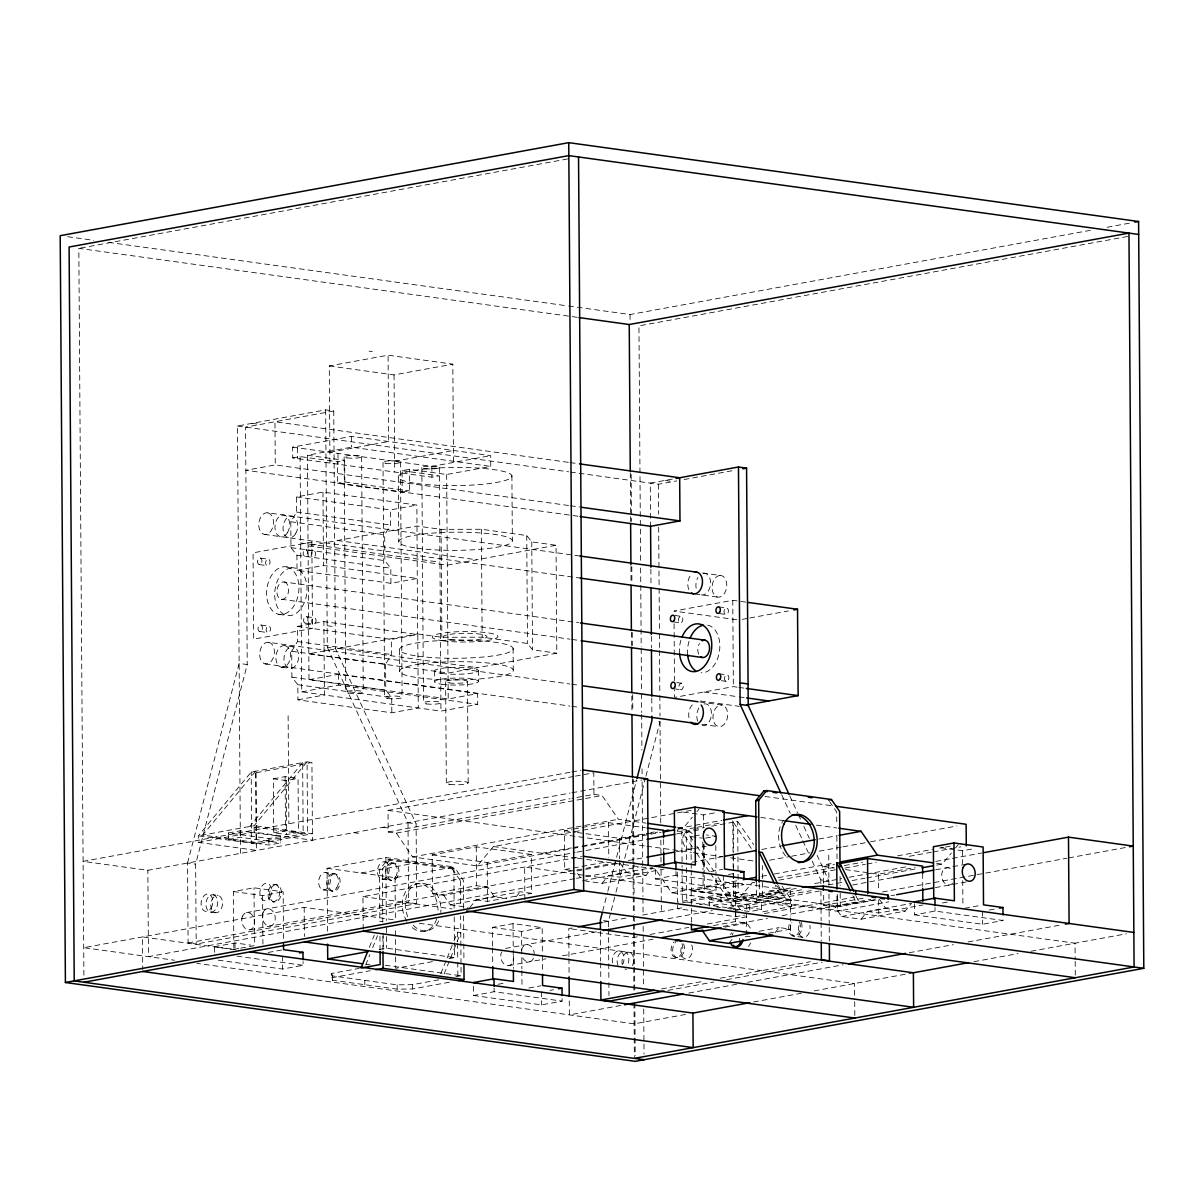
<?xml version="1.0" encoding="UTF-8"?>
<svg xmlns="http://www.w3.org/2000/svg" width="1204" height="1204" viewBox="0 0 1204 1204"><rect width="100%" height="100%" fill="white"/><g stroke="black" fill="none" stroke-linecap="round" stroke-linejoin="round"><path stroke-width="0.75" stroke-dasharray="5 3.75" d="M187.538 863.057L239.129 663.434L247.226 664.548L195.635 864.171L196.192 944.041L188.095 942.913L187.538 863.057L195.635 864.171M602.707 911.097L607.388 892.947M607.854 891.141L636.464 780.433M608.487 926.869L608.456 921.286L610.789 912.211M611.271 910.405L615.485 894.075M615.951 892.254L645.494 777.934M645.961 776.113L660.033 721.678L655.172 721M369.387 947.322L374.263 935.222M365.67 965.051L369.839 954.682M372.638 947.759L377.514 935.674M440.83 973.615L446.398 959.799M447.105 958.068L453.366 942.506M454.058 940.791L457.55 932.137L460.786 932.588L449.634 960.25M444.065 974.066L448.941 961.966M297.027 570.32L323.485 565.474L417.382 578.462L390.924 583.308L297.027 570.32L296.921 555.21L290.977 547.654L290.796 521.753L296.62 512.046L296.515 496.936L322.973 492.09L416.87 505.078L417.577 633.921L308.811 653.802L448.038 673.066L556.805 653.185L556.052 545.261L531.762 541.89L526.735 535.539L481.404 529.263L441.1 529.354L416.825 525.997L308.058 545.894L447.286 565.158L556.052 545.261M291.699 651.259L297.523 641.551L297.418 626.441L323.876 621.595L417.773 634.583L418.285 707.967L391.827 712.813L297.93 699.825L297.824 684.715L291.88 677.16L291.699 651.259L385.596 664.247L391.42 654.54L391.315 639.429L417.773 634.583M390.924 583.308L390.818 568.198L384.874 560.643L384.693 534.742L390.517 525.034L390.412 509.924L416.87 505.078M463.555 908.358L463.359 880.244L455.187 868.34L390.442 859.385L387.492 859.912L379.486 869.589L379.847 921.391L383.083 921.843M390.442 859.385L382.42 869.047L382.782 921.511M573.586 776.475L388.034 810.412L388.185 831.994L396.282 833.108L412.611 856.932L477.371 865.902L493.414 846.547L691.833 810.262M469.741 907.56L476.152 899.824L520.248 891.758L531.581 893.323L531.31 854.479L476.257 846.864L432.176 854.915L432.447 893.774L443.779 895.34L487.861 887.273L494.408 896.799L506.764 898.515M515.974 896.92L520.248 891.758M602.015 883.36L608.426 875.624L652.523 867.557L646.112 875.293L602.015 883.36L585.821 881.117M677.626 829.27L683.135 828.262L692.3 817.2M696.89 811.677L699.178 808.922M597.711 860.98L655.292 868.957L671.636 892.781L736.396 901.736L752.425 882.397L757.286 883.059M728.751 943.394L731.957 939.526M774.985 932.754L779.259 927.592L790.592 929.157L790.516 918.065M861.041 919.209L867.452 911.458L911.548 903.406L905.122 911.142L861.041 919.209L841.611 916.515L835.079 906.988L823.747 905.423L823.656 892.465M936.652 865.104L942.16 864.096L951.326 853.049M955.901 847.511L958.203 844.756M80.668 248.024L569.326 158.642M329.956 463.073L329.279 365.941L388.079 355.195L452.824 364.15L453.502 461.282M568.589 306.027L630.053 314.53L1090.508 230.295M1107.153 227.255L1131.188 222.86M1127.606 236.481L638.948 325.863L640.588 560.477M329.279 365.941L394.039 374.911L452.824 364.15M240.454 853.38L237.474 426.005L325.652 409.872L333.749 411L335.404 648.429L416.102 823.852L416.659 903.707L196.192 944.041M333.749 411L245.556 427.134L247.226 664.548M402.061 470.689L439.294 475.836L431.95 477.19L292.722 457.926L292.647 447.135L351.448 436.375L490.675 455.639L490.75 466.43L446.654 474.496L409.42 469.349L402.061 470.689L402.211 492.27L337.466 483.316L337.316 461.734L344.66 460.379L344.811 481.976L337.466 483.316M292.722 457.926L300.082 456.572L337.316 461.734M300.082 456.572L301.722 691.848L440.95 711.112L477.687 704.385L477.612 693.594L448.219 698.967L308.992 679.703L307.426 455.232L351.523 447.166L490.75 466.43M329.881 452.283L388.681 441.522L388.079 355.195M568.589 505.499L275.264 464.925L245.872 470.297L580.042 516.531M394.641 461.237L453.426 450.492M292.647 447.135L431.875 466.399L490.675 455.639M402.211 492.27L409.571 490.931L409.42 469.349M672.329 479.087L650.28 483.12L650.581 526.298M570.455 472.073L658.377 484.249L676.753 480.878M684.098 479.538L735.539 470.132M745.727 602.105L732.769 600.314L673.984 611.06L736.878 619.759M308.992 679.703L338.384 674.33L477.612 693.594M301.722 691.848L338.459 685.121L477.687 704.385M297.93 699.825L324.388 694.979L323.876 621.595M742.416 619.353L747.925 618.344M749.761 617.998L788.334 610.955M254.194 832.145L254.149 825.658L312.423 833.725L256.572 843.944L198.299 835.877L254.149 825.658L307.065 761.831L307.577 833.063L251.711 843.267L251.215 772.05L256.076 772.712L311.926 762.493L312.468 840.196L254.194 832.145L198.344 842.349L198.299 835.877L251.215 772.05L307.065 761.831L311.926 762.493M737.074 687.153L733.371 686.641L674.586 697.402L674.526 689.892M273.338 778.807L285.107 776.655L298.05 778.446L298.426 832.4L286.672 834.553L273.714 832.762L273.338 778.807L286.296 780.598L298.05 778.446M228.429 832.972L240.198 830.82L280.667 836.419L280.713 842.89L268.959 845.042L228.474 839.444L228.429 832.972L268.913 838.571L280.667 836.419M569.913 772.306L83.106 861.357L147.851 870.311L570.124 793.075M571.765 771.975L580.975 770.289M228.474 839.444L240.243 837.292L280.713 842.89M575.422 776.129L593.798 772.772L593.948 794.354L571.9 798.387M273.714 832.762L285.483 830.609L298.426 832.4M571.975 792.744L642.048 779.921M388.185 831.994L570.064 798.734M396.282 833.108L602.045 795.483L618.389 819.307L646.142 823.145M327.518 931.189L327.067 868.295L385.867 857.534L453.863 866.94L454.149 909.502M412.611 856.932L618.389 819.307M571.193 870.477L564.721 869.574L564.45 830.73L571.795 829.39M573.631 829.044L608.547 822.663L645.239 827.735M214.462 952.244L214.417 946.705L233.847 949.384L233.441 891.547L254.029 887.784L283.166 891.818L283.497 940.324M361.065 872.99L419.865 862.245M233.441 891.547L262.592 895.58L283.166 891.818M683.481 812.143L703.512 814.927L715.522 812.73M327.067 868.295L395.062 877.701L453.863 866.94M387.492 859.912L452.252 868.882L455.187 868.34M432.176 854.915L487.214 862.546L531.31 854.479M577.288 832.506L619.488 838.345L648.881 832.972M650.717 832.626L654.404 831.964M541.981 853.275L571.373 847.902M573.209 847.556L580.554 846.216M582.39 845.885L644.862 834.462M646.698 834.116L657.715 832.099M677.927 828.412L722.024 820.345M477.371 865.902L571.072 848.76M572.908 848.429L580.253 847.074M582.089 846.743L661.086 832.295M695.009 827.66L676.994 830.956L681.84 831.618L691.683 829.827M696.8 827.329L722.024 822.708M693.489 829.496L704.34 827.509M711.579 826.185L737.691 821.414L753.553 844.531M246.474 912.617L575.076 852.507M576.912 852.176L584.301 850.822M586.137 850.491L645.224 839.685M676.603 833.936L701.119 829.451M415.41 883.992L418.345 883.45M393.136 919.675L304.176 907.364L83.708 947.683L174.535 960.25M363.187 929.322L362.961 896.604L581.592 856.616M691.231 868.219L691.021 836.599L701.089 834.748M452.252 868.882L460.425 880.786L463.359 880.244M705.649 838.074L715.718 836.238L706.477 834.959M432.447 893.774L476.528 885.708L487.861 887.273M564.721 869.574L605.145 862.184M249.95 929.759L574.85 870.326M576.686 869.995L584.075 868.641M585.927 868.31L615.455 862.907M628.383 860.544L644.998 857.504M676.377 851.755L706.312 846.277M616.478 863.75L576.054 871.139L580.719 877.957M188.095 942.913L408.562 902.594L416.659 903.707M574.699 878.679L148.453 956.653L147.851 870.311M576.535 878.348L583.88 877.009M585.716 876.678L638.993 866.925M214.417 946.705L235.006 942.943L250.899 945.14M443.779 895.34L450.311 904.866L494.408 896.799M582.586 880.681L626.682 872.614L646.112 875.293M692.044 862.23L723.273 856.526M761.861 849.467L780.222 846.096M818.81 839.037L837.186 835.681M476.152 899.824L487.485 901.39L531.581 893.323M608.426 875.624L619.759 877.189L663.856 869.122M233.847 949.384L238.994 948.451M240.71 948.135L247.572 946.886M249.288 946.57L254.42 945.622L254.029 887.784M655.443 878.995L676.016 875.233L744.012 884.639L723.438 888.401L655.443 878.995L655.367 867.903M769.567 860.243L789.764 856.556M791.6 856.21L809.976 852.853M819.171 851.168L841.205 847.134M843.041 846.803L868.761 842.108M870.612 841.762L956.954 825.974M268.131 952.484L281.856 949.971M710.781 871.515L722.776 869.318M728.495 874.51L737.059 872.945M424.952 931.144L427.887 930.602M671.636 892.781L739.617 880.35M761.665 876.316L767.174 875.308M774.518 873.953L833.303 863.208M691.246 870.086L691.397 890.554L703.151 888.401L716.094 890.192L716.004 877.174M691.412 922.219L691.186 890.764L735.283 882.698L790.321 890.313L790.501 916.214M823.581 883.209L823.476 866.564L834.492 864.547M492.602 946.043L492.466 927.381L513.039 923.619L542.191 927.652L542.372 953.779M379.155 949.535L386.499 948.195L454.495 957.601L454.39 942.792M778.145 877.686L833.273 867.602M844.29 865.586L862.666 862.23M897.567 855.848L932.483 849.452M939.827 848.113L943.5 847.435M945.336 847.104L950.844 846.096M218.195 960.16L282.504 969.054L303.077 965.292L303.062 961.59M691.397 890.554L704.34 892.345L716.094 890.192M778.898 880.154L835.847 869.739M845.042 868.054L865.24 864.352M867.076 864.02L876.271 862.335M909.336 856.285L931.384 852.266M933.22 851.92L960.777 846.879M492.466 927.381L521.603 931.414L542.191 927.652M940.685 847.736L962.538 850.761L972.832 848.88M682.337 902.849L738.187 892.631L737.917 853.275M761.515 909.411L721.045 903.813L709.291 905.965L709.246 899.493L721 897.341L761.47 902.94L761.515 909.411L749.761 911.563L744.238 910.796M568.965 956.698L568.77 928.555L572.457 927.878M603.806 922.144L626.697 917.96M642.53 915.055L683.089 907.635M699.69 904.595L791.073 887.89M814.641 883.57L841.671 878.634M849.046 877.28L906.221 866.82M935.719 861.432L950.468 858.738M952.319 858.392L981.817 853.004M449.363 982.223L412.611 988.951L397.169 989.176L332.409 980.206L331.642 973.434L359.198 968.392M759.257 883.932L759.348 895.204L798.658 888.01M731.535 901.059L790.321 890.313M845.494 869.604L878.514 874.179L915.251 867.467M778.446 885.542L781.682 892.149L762.583 895.641L762.373 865.616M736.396 901.736L804.362 889.304M828.247 884.94L844.787 881.915M852.131 880.56L864.999 878.213M866.835 877.882L918.276 868.46M331.672 977.753L370.245 970.695M756.308 881.328L756.428 900.05L811.3 890.599M432.447 961.635L395.695 968.347L395.424 929.503M448.972 958.61L454.495 957.601M505.499 948.451L597.801 931.565M667.949 918.742L712.256 910.63M728.871 907.59L819.322 891.05M852.552 884.97L893.157 877.55M935.628 869.77L965.156 864.382M709.246 899.493L749.716 905.092L761.47 902.94M735.764 910.239L791.615 900.035L791.66 906.507L759.227 912.436M677.506 905.423L677.536 908.659L735.81 916.726L744.824 915.07M637.202 936.832L633.515 937.51L568.77 928.555M650.115 934.47L688.838 927.396M707.275 924.025L747.85 916.59M764.45 913.565L854.795 897.04M882.457 891.968L1066.864 858.241M1068.7 857.91L1125.86 847.45M713.505 925.575L735.554 921.542L746.886 923.122L751.552 929.924M823.747 905.423L865.992 897.687M508.961 965.593L545.879 958.835M562.494 955.81L652.959 939.255M723.107 926.433L767.415 918.321M782.179 915.627L870.793 899.418M891.095 895.701L894.783 895.024M935.403 887.589L968.633 881.524M856.164 896.288L859.4 902.91L856.149 902.458L837.051 905.95L836.976 894.692M724.838 927.14L746.886 923.122M835.079 906.988L877.325 899.253M331.642 973.434L332.379 975.902L397.139 984.857L412.581 984.631L440.137 979.589M455.88 976.715L461.087 975.767L460.665 915.943M759.348 895.204L840.287 906.401L875.925 899.885M756.428 900.05L837.382 911.247L888.823 901.841M759.062 931.294L779.259 927.592M841.611 916.515L885.708 908.448L905.122 911.142M750.182 936.561L743.259 936.772M768.543 933.19L790.592 929.157M867.452 911.458L878.785 913.038L922.881 904.972M498.02 984.285L506.583 982.72M942.371 903L947.518 902.067M473.473 986.242L473.533 995.482L494.107 991.72L562.102 1001.126L562.072 997.439M914.393 903.737L914.468 914.829L935.041 911.067L1003.037 920.473L1003.007 916.786M528.872 988.002L540.867 985.805M964.66 908.298L981.802 905.152M550.017 990.38L553.434 989.748M989.221 910.043L994.369 909.095M473.533 995.482L541.529 1004.889L562.102 1001.126M914.468 914.829L982.464 924.251L1003.037 920.473M661.538 988.935L703.798 981.215M720.338 978.19L810.352 961.725M667.799 990.395L713.731 981.997M726.584 979.65L822.121 962.177M620.812 1005.475L569.372 1014.882L569.251 997.996M688.793 993.044L736.562 984.3M747.579 982.283L843.116 964.81M909.246 952.71L953.342 944.658M968.046 941.964L1061.747 924.822M685.573 1014.43L634.132 1023.851L196.884 963.351M753.538 1001.999L801.307 993.27M814.175 990.907L911.548 973.103M974.006 961.68L1018.102 953.613M1030.955 951.265L1126.492 933.777M417.577 633.921L441.853 637.277L482.157 637.187L527.487 643.463L532.514 649.814L556.805 653.185M67.65 236.706L93.716 240.318M108.616 242.38L566.723 305.771M577.183 317.314L78.817 248.355L83.904 976.775M369.101 351.177L372.337 351.628M568.288 462.336L274.963 421.746L275.264 464.925M570.139 462.592L577.574 463.615M252.163 423.326L260.26 424.44M664.984 480.441L673.081 481.555M237.474 426.005L568.604 471.817M307.426 455.232L344.66 460.379M570.44 505.755L579.726 507.05M344.811 481.976L409.571 490.931M296.515 496.936L390.412 509.924M296.62 512.046L390.517 525.034M267.95 512.859A10.926 7.269 -82.1 0 1 271.382 530.302A10.926 7.269 -82.1 0 1 259.041 527.713A10.926 7.269 -82.1 0 1 267.95 512.859L580.057 556.037M702.669 572.999L721.241 575.572A10.926 7.269 -82.1 0 1 724.657 593.015A10.926 7.269 -82.1 0 1 712.332 590.427A10.926 7.269 -82.1 0 1 721.241 575.572M290.796 521.753L384.693 534.742M337.451 540.506L476.679 559.77M264.293 534.395L580.117 578.086M694.919 593.978L717.584 597.109M300.684 542.914L439.911 562.178M290.977 547.654L384.874 560.643M305.861 549.761A3.281 2.182 -82.1 0 1 306.885 554.999A3.281 2.182 -82.1 0 1 303.197 554.216A3.281 2.182 -82.1 0 1 305.861 549.761L313.958 550.89A3.281 2.182 -82.1 0 1 314.981 556.113A3.281 2.182 -82.1 0 1 311.279 555.345A3.281 2.182 -82.1 0 1 313.958 550.89M718.683 606.876L726.78 608.005A3.281 2.182 -82.1 0 1 727.803 613.242A3.281 2.182 -82.1 0 1 724.101 612.46A3.281 2.182 -82.1 0 1 726.78 608.005M296.921 555.21L390.818 568.198M719.194 613.573L725.681 614.461M260.305 558.099A3.281 2.182 -82.1 0 1 261.328 563.337A3.281 2.182 -82.1 0 1 257.626 562.554A3.281 2.182 -82.1 0 1 260.305 558.099L268.402 559.213A3.281 2.182 -82.1 0 1 269.425 564.45A3.281 2.182 -82.1 0 1 265.723 563.683A3.281 2.182 -82.1 0 1 268.402 559.213M674.737 615.44L681.208 616.328A3.281 2.182 -82.1 0 1 682.232 621.565A3.281 2.182 -82.1 0 1 678.544 620.797A3.281 2.182 -82.1 0 1 681.208 616.328M286.793 566.918A24.05 15.983 -82.1 0 1 294.318 605.311A24.05 15.983 -82.1 0 1 267.198 599.622A24.05 15.983 -82.1 0 1 286.793 566.918L294.89 568.032A24.05 15.983 -82.1 0 1 302.415 606.44A24.05 15.983 -82.1 0 1 275.295 600.736A24.05 15.983 -82.1 0 1 294.89 568.032M259.206 564.556L267.303 565.684M673.638 621.896L680.109 622.799M284.234 581.999A8.744 5.809 -82.1 0 1 286.973 595.965A8.744 5.809 -82.1 0 1 277.101 593.888A8.744 5.809 -82.1 0 1 284.234 581.999L578.492 622.709M281.3 599.231L569.974 639.173M571.84 639.429L579.29 640.468M306.328 616.674A3.281 2.182 -82.1 0 1 307.351 621.911A3.281 2.182 -82.1 0 1 303.664 621.129A3.281 2.182 -82.1 0 1 306.328 616.674L314.425 617.787A3.281 2.182 -82.1 0 1 315.448 623.025A3.281 2.182 -82.1 0 1 311.746 622.257A3.281 2.182 -82.1 0 1 314.425 617.787M719.149 673.788L727.246 674.917A3.281 2.182 -82.1 0 1 728.269 680.14A3.281 2.182 -82.1 0 1 724.567 679.372A3.281 2.182 -82.1 0 1 727.246 674.917M278.741 614.311L286.838 615.44M327.157 625.719L335.254 626.848M305.229 623.13L313.326 624.259M721.286 680.696L726.147 681.374M297.418 626.441L391.315 639.429M738.925 687.409L744.478 688.176M260.771 625.011A3.281 2.182 -82.1 0 1 261.795 630.249A3.281 2.182 -82.1 0 1 258.092 629.466A3.281 2.182 -82.1 0 1 260.771 625.011L268.868 626.125A3.281 2.182 -82.1 0 1 269.892 631.363A3.281 2.182 -82.1 0 1 266.189 630.58A3.281 2.182 -82.1 0 1 268.868 626.125M676.814 682.578L681.675 683.24A3.281 2.182 -82.1 0 1 682.698 688.477A3.281 2.182 -82.1 0 1 679.011 687.71A3.281 2.182 -82.1 0 1 681.675 683.24M703.979 692.029L737.284 696.634M739.136 696.89L744.674 697.658M259.673 631.468L267.77 632.597M674.105 688.808L680.576 689.711M297.523 641.551L391.42 654.54M338.204 648.429L477.431 667.693M325.652 409.872L327.307 647.3L335.404 648.429M700.487 700.984L739.331 706.357M268.853 642.364A10.926 7.269 -82.1 0 1 272.285 659.807A10.926 7.269 -82.1 0 1 259.959 657.218A10.926 7.269 -82.1 0 1 268.853 642.364L569.808 683.992M571.674 684.248L579.094 685.287M699.855 701.992L722.144 705.077A10.926 7.269 -82.1 0 1 725.56 722.52A10.926 7.269 -82.1 0 1 713.235 719.932A10.926 7.269 -82.1 0 1 722.144 705.077M285.062 645.69A10.926 7.269 -82.1 0 1 288.478 663.148A10.926 7.269 -82.1 0 1 276.152 660.544A10.926 7.269 -82.1 0 1 285.062 645.69L293.144 646.804A10.926 7.269 -82.1 0 1 296.575 664.262A10.926 7.269 -82.1 0 1 284.249 661.673A10.926 7.269 -82.1 0 1 293.144 646.804M265.196 663.901L569.868 706.056M571.734 706.312L579.154 707.335M701.766 724.311L718.487 726.614M281.405 667.227L289.487 668.355M291.88 677.16L385.777 690.148L391.721 697.703L391.827 712.813M297.824 684.715L391.721 697.703M765.082 796.476L832.099 805.747M593.948 794.354L602.045 795.483M760.747 817.441L783.036 820.526M816.478 825.146L836.915 827.976M677.581 827.494L683.135 828.262M936.607 863.328L942.16 864.096M691.021 836.599L702.113 838.134M564.45 830.73L575.452 832.25M823.476 866.564L834.477 868.084M388.034 810.412L644.953 845.961M646.804 846.216L691.487 852.402M693.353 852.658L723.137 856.781M730.587 857.805L754.788 861.161M327.307 647.3L408.005 822.723L416.102 823.852M812.203 861.116L820.827 879.838L828.909 880.967L817.17 855.412M383.022 827.298L387.884 827.976M493.414 846.547L575.407 857.895M577.273 858.151L584.708 859.189M586.559 859.445L595.845 860.725M353.63 832.671L358.476 833.349M769.672 890.238L774.533 890.915M781.682 892.149L778.446 891.697L775.21 885.091M583.835 875.233L524.628 867.046L524.869 899.749M585.686 875.489L1075.052 943.199L1075.172 959.558M691.186 890.764L746.239 898.38L746.48 933.521M791.66 906.507L733.386 898.44L733.176 869.469M716.651 906.988L720.323 907.5M727.683 908.508L731.37 909.02M733.206 909.276L742.401 910.555M384.783 861.853A8.744 5.809 -82.1 0 1 387.522 875.805A8.744 5.809 -82.1 0 1 377.665 873.743A8.744 5.809 -82.1 0 1 384.783 861.853L394.506 863.193A8.744 5.809 -82.1 0 1 397.23 877.159A8.744 5.809 -82.1 0 1 387.372 875.082A8.744 5.809 -82.1 0 1 394.506 863.193M198.344 842.349L256.618 850.415L256.076 772.712M381.864 879.086L391.571 880.425M793.06 935.975L794.67 936.2A8.744 5.809 -82.1 0 1 791.931 922.234M797.906 936.652L802.767 937.329A8.744 5.809 -82.1 0 0 809.901 925.424M325.998 872.599A8.744 5.809 -82.1 0 1 328.737 886.565A8.744 5.809 -82.1 0 1 318.864 884.489A8.744 5.809 -82.1 0 1 325.998 872.599L335.705 873.953A8.744 5.809 -82.1 0 1 338.444 887.905A8.744 5.809 -82.1 0 1 328.587 885.843A8.744 5.809 -82.1 0 1 335.705 873.953M603.595 920.624L608.456 921.286M450.311 904.866L468.115 907.334M323.063 889.831L332.786 891.186M275.295 884.473A8.744 5.809 -82.1 0 1 278.034 898.44A8.744 5.809 -82.1 0 1 268.176 896.363A8.744 5.809 -82.1 0 1 275.295 884.473L276.92 884.699A8.744 5.809 -82.1 0 1 279.659 898.666A8.744 5.809 -82.1 0 1 269.786 896.589A8.744 5.809 -82.1 0 1 276.92 884.699M362.961 896.604L451.921 908.915M272.375 901.706L273.985 901.931M675.474 957.481L677.084 957.707M213.274 894.783A8.744 5.809 -82.1 0 1 216.013 908.749A8.744 5.809 -82.1 0 1 206.14 906.672A8.744 5.809 -82.1 0 1 213.274 894.783L218.12 895.46A8.744 5.809 -82.1 0 1 220.859 909.411A8.744 5.809 -82.1 0 1 211.001 907.349A8.744 5.809 -82.1 0 1 218.12 895.46M419.218 923.287L854.584 983.517L854.705 999.877M210.339 912.015L215.2 912.692M385.235 965.262L461.087 975.767M366.302 964.284L369.974 964.795M235.186 949.76L142.493 936.938L142.719 969.656M236.932 956.142L303.077 965.292M829.541 801.548L836.69 811.963L836.78 825.086M879.161 898.921L885.708 908.448M782.103 886.159L791.615 900.035L733.341 891.968L677.491 902.187L677.28 872.193M751.266 848.429L733.281 822.212L733.492 852.206M776.64 885.422L787.205 900.833L733.778 893.443L733.507 854.087M692.601 840.061L686.25 830.82L686.461 860.815M696.83 846.231L713.746 870.898M717.975 877.069L740.174 909.441L686.747 902.052L686.476 862.681M692.42 847.044L681.84 831.618L682.096 867.241M696.649 853.2L709.337 871.711M710.39 873.246L734.711 908.704M620.15 863.087L626.682 872.614M852.929 895.851L856.149 902.458M789.749 795.814L797.575 812.835M798.357 814.536L800.705 819.653M803.851 826.471L809.329 838.39M781.652 794.685L790.26 813.422M795.754 825.342L802.014 838.962M802.797 840.678L808.29 852.598M1075.187 961.364L1075.277 975.917M982.374 911.293L982.464 924.251M962.538 850.761L962.628 863.825M962.749 880.621L962.929 906.732M935.011 907.38L935.041 911.067M922.655 873.517L922.746 886.46M878.514 874.179L878.634 890.825M878.694 900.08L878.785 913.038M854.72 1001.698L854.825 1018.057M840.076 876.361L840.136 885.753M840.196 893.263L840.287 906.401M836.855 836.313L837.021 860.679M837.262 894.391L837.382 911.247M828.728 855.066L828.939 884.684M828.999 893.97L829.225 925.545M829.24 927.396L829.345 942.25M820.827 879.838L820.842 883.555M820.902 890.99L821.113 920.699M821.113 922.565L821.248 941.137M749.716 905.092L749.761 911.563M737.901 851.394L737.691 821.414L732.845 820.737L733.055 852.598M735.779 911.864L735.81 916.726M735.283 882.698L735.463 908.599M735.478 910.45L735.554 921.542M732.769 600.314L733.371 686.641M733.07 854.479L733.161 867.602M723.348 875.458L723.438 888.401M721 897.341L721.045 903.813M715.793 845.539L715.989 875.308M704.009 843.959L704.205 873.743M704.22 875.594L704.34 892.345M703.512 814.927L703.603 827.991M703.723 844.772L703.888 869.032M702.82 841.882L703.016 869.8M703.031 871.651L703.151 888.401M682.111 869.107L682.322 900.983M674.074 623.762L674.466 680.651M676.001 871.53L676.016 875.233M663.645 839.534L663.735 852.477M658.377 484.249L658.588 514.153M658.678 527.247L659.416 631.934M659.416 633.801L659.521 648.76M659.536 650.627L659.837 693.624M659.852 695.506L660.003 716.064M660.033 721.678L660.74 823.22M660.861 840.151L660.966 855.201M660.981 857.082L661.026 862.711M661.071 870.236L661.357 911.609M650.882 569.116L651.003 585.942M651.349 636.419L651.439 647.647M651.785 698.124L651.921 716.816M640.648 567.987L641.19 646.804M641.205 648.685L641.506 691.848M641.521 693.73L641.657 712.497M641.672 714.378L641.913 750.032M642.048 768.814L642.093 774.443M642.138 781.938L642.936 896.438M642.951 898.319L643.071 915.206M643.147 926.463L643.568 986.527M643.719 1009.042L644.035 1054.087M630.053 314.53L630.098 322.055M631.167 474.421L631.498 521.452M631.799 566.602L631.904 581.652M632.266 632.431L632.356 645.6M632.702 694.512L632.822 711.444M633.289 779.169L633.861 860.062M633.861 861.944L634.237 914.604M634.252 916.485L634.282 922.129M634.297 924.01L634.583 965.397M634.598 967.279L634.779 991.735M634.854 1003.022L635.215 1055.697M630.279 472.796L630.625 521.588M630.926 566.632L631.031 581.652M631.393 632.326L631.483 645.464M631.829 696.138L631.934 711.158M632.416 778.717L633.229 895.099M633.244 896.965L633.349 913.866M633.364 915.732L633.47 930.752M633.485 932.633L633.906 992.683M633.981 1003.203L634.357 1056.57M619.488 838.345L619.639 858.693M619.639 860.544L619.759 877.189M608.547 822.663L608.788 857.82M608.502 928.72L608.863 980.718M608.878 982.584L608.968 995.588M600.435 931.309L600.645 961.033M600.661 962.884L600.766 979.604M568.98 958.58L569.101 977.347M542.387 955.645L542.492 972.426M541.439 991.945L541.529 1004.889M531.762 541.89L532.514 649.814M526.735 535.539L527.487 643.463M521.603 931.414L521.874 968.738M521.874 970.605L521.994 987.385M511.896 475.7L512.347 540.446M513.1 648.369L513.25 669.951M513.039 923.619L513.356 968.407M494.091 988.017L494.107 991.72M492.617 947.909L492.722 964.705M487.214 862.546L487.485 901.39M481.404 529.263L482.157 637.187M478.319 670.462L478.394 681.253M476.257 846.864L476.528 885.708M467.468 681.404L468.175 782.856M463.615 915.853L463.796 942.07M463.811 943.951L463.931 960.807M460.425 880.786L460.605 906.687M457.55 932.137L457.61 941.528M457.625 943.409L457.746 960.295M457.761 962.177L457.851 975.315M454.209 916.891L454.375 940.941M446.654 474.496L448.219 698.967M445.63 681.72L446.338 783.172M441.1 529.354L441.853 637.277M439.325 467.423L440.95 711.112M434.629 671.095L434.704 681.885M431.875 466.399L431.95 477.19M421.851 467.679L423.492 702.955M412.581 984.631L412.611 988.951M408.005 822.723L408.562 902.594M400.465 462.05L402.121 697.312M398.328 477.341L398.78 542.101M399.532 650.009L399.683 671.606M394.039 374.911L394.716 472.028M397.139 984.857L397.169 989.176M395.062 877.701L395.363 920.247M385.596 664.247L385.777 690.148M383.007 462.306L384.648 697.567M385.867 857.534L386.303 920.443M386.349 927.832L386.499 948.195M383.158 933.1L383.278 949.986M382.887 936.486L382.977 949.61M379.952 936.411L380.043 949.55M361.621 456.677L363.262 691.939M364.767 980.372L364.797 984.691M351.448 436.375L351.523 447.166M344.148 456.933L345.789 692.195M337.978 453.396L338.053 464.202M338.384 674.33L338.459 685.121M332.379 975.902L332.409 980.206M322.973 492.09L323.485 565.474M304.176 907.364L304.371 936.441M297.508 447.798L297.584 458.589M288.117 715.793L288.87 823.717M286.296 780.598L286.672 834.553M285.107 776.655L285.483 830.609M282.413 956.111L282.504 969.054M268.913 838.571L268.959 845.042M262.592 895.58L262.923 944.086M240.198 830.82L240.243 837.292M235.006 942.943L235.036 948.481M698.621 654.103A8.744 5.809 -82.1 0 1 699.479 643.508M785.73 856.074A24.05 17.563 79.6 0 1 780.929 824.74M781.757 823.115A24.05 17.563 79.6 0 1 783.729 820.21M750.559 942.837A8.744 5.809 -82.1 0 1 748.436 946.389M739.557 940.535A8.744 5.809 -82.1 0 1 739.753 938.262M801.202 922.339A8.744 5.809 -82.1 0 1 796.19 936.215M799.576 922.114A8.744 5.809 -82.1 0 1 797.936 933.822A8.744 5.809 -82.1 0 1 790.05 933.732A8.744 5.809 -82.1 0 1 790.321 922.008M732.228 934.951A8.744 5.809 -82.1 0 1 733.146 932.995M730.602 934.725A8.744 5.809 -82.1 0 1 731.52 932.769M691.713 944.959A8.744 5.809 -82.1 0 1 690.073 956.668A8.744 5.809 -82.1 0 1 682.186 956.578A8.744 5.809 -82.1 0 1 682.442 944.869M683.616 943.846A8.744 5.809 -82.1 0 1 681.539 956.036A8.744 5.809 -82.1 0 1 673.487 954.336A8.744 5.809 -82.1 0 1 675.564 942.145M802.767 937.329A8.744 5.809 -82.1 0 1 800.028 923.363M681.991 943.62A8.744 5.809 -82.1 0 1 679.929 955.81A8.744 5.809 -82.1 0 1 671.877 954.11A8.744 5.809 -82.1 0 1 673.939 941.934M612.475 962.899A8.744 5.809 -82.1 0 1 619.608 951.009A8.744 5.809 -82.1 0 1 622.348 964.961M617.938 965.548A8.744 5.809 -82.1 0 1 622.935 951.657A8.744 5.809 -82.1 0 1 628.127 963.682M622.197 964.238A8.744 5.809 -82.1 0 1 629.316 952.349A8.744 5.809 -82.1 0 1 632.055 966.315M626.396 969.581A8.744 5.809 -82.1 0 1 624.966 968.979M688.808 589.539A10.926 7.269 -82.1 0 1 691.397 574.308M679.568 653.772A24.05 15.983 -82.1 0 1 681.012 639.881M688.959 717.674A10.926 7.269 -82.1 0 1 692.3 704.897M707.696 625.162A24.05 15.983 -82.1 0 1 719.495 651.108A24.05 15.983 -82.1 0 1 701.029 672.75M687.665 654.886A24.05 15.983 -82.1 0 1 689.109 640.995M703.151 573.315A10.926 7.269 -82.1 0 1 710.526 584.181A10.926 7.269 -82.1 0 1 701.39 594.866M696.153 588.199A10.926 7.269 -82.1 0 1 697.974 577.423M704.054 703.904A10.926 7.269 -82.1 0 1 711.429 714.77A10.926 7.269 -82.1 0 1 702.308 725.47M697.808 721.256A10.926 7.269 -82.1 0 1 698.892 708.012M436.691 918.923A24.05 17.563 79.6 0 1 411.422 926.899M406.907 921.376A24.05 17.563 79.6 0 1 413.755 884.473A24.05 17.563 79.6 0 1 437.985 910.028M438.617 921.03A24.05 17.563 79.6 0 1 412.415 924.371M407.78 916.771A24.05 17.563 79.6 0 1 419.474 883.254A24.05 17.563 79.6 0 1 440.799 912.572M533.447 958.354A8.744 6.381 79.6 0 1 522.235 956.804M521.543 950.167A8.744 6.381 79.6 0 1 528.586 944.824A8.744 6.381 79.6 0 1 534.29 954.155M513.476 955.66A8.744 6.381 79.6 0 1 506.448 965.473A8.744 6.381 79.6 0 1 501.586 951.928M952.785 883.104A8.744 6.381 79.6 0 1 944.041 882.412A8.744 6.381 79.6 0 1 942.822 870.688A8.744 6.381 79.6 0 1 951.341 869.348M692.435 848.459A8.744 6.381 79.6 0 1 682.668 839.639A8.744 6.381 79.6 0 1 692.33 833.499M255.624 771.237L202.708 835.079L256.121 842.469L255.624 771.237M302.655 762.629L249.74 826.471L303.167 833.86L302.655 762.629M311.866 542.071L253.066 552.832L253.668 639.158L312.468 628.413L311.866 542.071M443.012 640.814A32.794 5.237 -0.4 0 0 497.117 637.684A32.794 5.237 -0.4 0 0 455.052 631.859A32.794 5.237 -0.4 0 0 443.012 640.814M450.371 639.474A21.868 3.492 -0.4 0 0 486.431 637.383A21.868 3.492 -0.4 0 0 458.393 633.5A21.868 3.492 -0.4 0 0 450.371 639.474M417.352 548.256A56.859 9.09 -0.4 0 0 511.128 542.823A56.859 9.09 -0.4 0 0 438.226 532.74A56.859 9.09 -0.4 0 0 417.352 548.256M418.104 656.18A56.859 9.09 -0.4 0 0 511.881 650.747A56.859 9.09 -0.4 0 0 438.978 640.648A56.859 9.09 -0.4 0 0 418.104 656.18M416.9 483.511A56.859 9.09 -0.4 0 0 510.677 478.063A56.859 9.09 -0.4 0 0 437.774 467.98A56.859 9.09 -0.4 0 0 416.9 483.511M418.255 677.762A56.859 9.09 -0.4 0 0 512.031 672.329A56.859 9.09 -0.4 0 0 439.129 662.245A56.859 9.09 -0.4 0 0 418.255 677.762M441.778 673.457A21.868 3.492 -0.4 0 0 477.837 671.365A21.868 3.492 -0.4 0 0 449.799 667.498A21.868 3.492 -0.4 0 0 441.778 673.457M441.853 684.263A21.868 3.492 -0.4 0 0 477.913 682.171A21.868 3.492 -0.4 0 0 449.875 678.288A21.868 3.492 -0.4 0 0 441.853 684.263M449.197 682.909A10.926 1.746 -0.4 0 0 467.227 681.87A10.926 1.746 -0.4 0 0 453.216 679.929A10.926 1.746 -0.4 0 0 449.197 682.909M449.905 784.361A10.926 1.746 -0.4 0 0 467.935 783.307A10.926 1.746 -0.4 0 0 453.923 781.366A10.926 1.746 -0.4 0 0 449.905 784.361M347.008 457.881A8.744 1.4 -0.4 0 0 361.426 457.038A8.744 1.4 -0.4 0 0 350.213 455.488A8.744 1.4 -0.4 0 0 347.008 457.881M424.711 468.627A8.744 1.4 -0.4 0 0 439.144 467.784A8.744 1.4 -0.4 0 0 427.917 466.234A8.744 1.4 -0.4 0 0 424.711 468.627M348.648 693.143A8.744 1.4 -0.4 0 0 363.066 692.315A8.744 1.4 -0.4 0 0 351.854 690.75A8.744 1.4 -0.4 0 0 348.648 693.143M426.351 703.904A8.744 1.4 -0.4 0 0 440.784 703.061A8.744 1.4 -0.4 0 0 429.557 701.511A8.744 1.4 -0.4 0 0 426.351 703.904M387.492 698.516A8.744 1.4 -0.4 0 0 401.925 697.688A8.744 1.4 -0.4 0 0 390.713 696.138A8.744 1.4 -0.4 0 0 387.492 698.516M385.852 463.254A8.744 1.4 -0.4 0 0 400.285 462.411A8.744 1.4 -0.4 0 0 389.073 460.861A8.744 1.4 -0.4 0 0 385.852 463.254M336.819 887.679A8.744 5.809 -82.1 0 0 334.095 873.728A8.744 5.809 -82.1 0 0 326.961 885.617A8.744 5.809 -82.1 0 0 336.819 887.679M395.619 876.933A8.744 5.809 -82.1 0 0 392.88 862.967A8.744 5.809 -82.1 0 0 385.747 874.856A8.744 5.809 -82.1 0 0 395.619 876.933M269.937 897.326A8.744 5.809 -82.1 0 0 267.198 883.36A8.744 5.809 -82.1 0 0 260.079 895.249A8.744 5.809 -82.1 0 0 269.937 897.326M211.151 908.072A8.744 5.809 -82.1 0 0 208.412 894.105A8.744 5.809 -82.1 0 0 201.279 905.995A8.744 5.809 -82.1 0 0 211.151 908.072M295.657 533.673A10.926 7.269 -82.1 0 0 292.241 516.215A10.926 7.269 -82.1 0 0 283.331 531.069A10.926 7.269 -82.1 0 0 295.657 533.673M287.56 532.544A10.926 7.269 -82.1 0 0 284.144 515.086A10.926 7.269 -82.1 0 0 275.234 529.956A10.926 7.269 -82.1 0 0 287.56 532.544M242.576 916.093A8.744 6.381 79.6 0 0 248.265 929.819A8.744 6.381 79.6 0 0 253.788 917.644A8.744 6.381 79.6 0 0 242.576 916.093M263.149 912.331A8.744 6.381 79.6 0 0 268.853 926.057A8.744 6.381 79.6 0 0 274.361 913.881A8.744 6.381 79.6 0 0 263.149 912.331"/><path stroke-width="1.5" d="M602.226 912.918L600.36 920.172L600.42 929.458M636.931 778.627L651.936 720.549L651.921 716.816M368.003 950.769L361.034 968.061L380.148 964.554L380.058 951.416M756.308 881.328L755.736 800.765L763.757 791.088L766.692 790.561L831.452 799.516L839.624 811.436L840.016 866.985M755.736 800.765L758.686 800.224L766.692 790.561M568.739 142.659L60.2 235.683L65.407 982.494L635.26 1061.341L1143.8 968.317L1138.593 221.506L568.739 142.659L573.947 889.47L65.407 982.494M1134.89 222.183L1138.593 221.506M579.034 317.57L629.24 324.523L1128.961 233.109L1134.093 966.978L634.373 1058.376M676.001 478.424L738.473 467.001L746.57 468.115L748.226 705.544L788.966 794.098M742.883 468.792L746.57 468.115M579.425 463.871L679.673 477.747L679.974 520.911L650.581 526.298L580.042 516.531M793.857 609.946L797.53 609.269L798.132 695.611L746.691 705.017M643.884 779.575L647.571 778.913L648.188 865.24M743.982 879.086L743.921 871.696L724.492 869.002L724.101 811.165L694.949 807.131L674.375 810.894L674.737 863.133M828.518 800.058L831.452 799.516M665.075 830.76L668.747 830.083M723.86 819.999L747.744 815.635M662.922 831.964L673.954 829.947M647.06 839.338L674.752 834.282M646.834 857.158L674.526 852.101M655.352 866.052L675.926 862.29L695.355 864.969L694.949 807.131M725.109 856.179L756.338 850.476M782.058 845.765L815.138 839.715M839.022 835.35L861.071 831.317L877.4 855.141L932.904 862.816M83.949 982.223L583.669 890.825L578.537 156.956M299.57 952.966L302.987 952.349L303.047 959.739M740.49 872.313L743.921 871.696M743.289 879.672L756.142 877.325M840.663 861.853L877.4 855.141M840.001 863.539L867.557 858.497L922.61 866.112L922.655 873.517M1002.992 914.935L1002.947 907.53L983.517 904.836L983.111 846.999L953.974 842.966L933.401 846.728L933.762 898.982M327.608 944.147L327.714 958.941L368.123 951.551M577.98 926.869L601.955 922.475M983.668 852.658L1068.49 837.141L1133.25 846.111L1129.548 846.773M802.331 887.333L823.295 886.099L888.04 895.069L888.793 897.522M921.948 867.798L932.98 865.781M375.768 969.687L383.113 968.347L464.052 979.544L463.946 964.554M603.339 930.557L662.411 919.751M893.157 877.55L933.777 870.116M691.427 924.055L691.457 929.608L707.997 926.583M662.185 937.57L702.805 930.135M896.634 894.692L933.551 887.935M691.457 929.608L702.79 931.174L721.166 927.817M458.543 980.553L464.052 979.544M513.371 970.274L513.446 981.456L494.016 978.777L473.443 982.539L476.98 983.021M914.378 901.886L934.951 898.124L954.381 900.803L953.974 842.966M702.79 931.174L709.337 940.715L753.418 932.649L765.789 934.349M558.581 988.815L562.012 988.183L562.072 995.588M999.516 908.162L1002.947 907.53M600.781 981.456L600.916 1000.027L654.193 990.29M664.126 991.073L609.013 1001.156L600.916 1000.027M624.485 1004.798L683.27 994.052M848.624 963.802L905.574 953.387M1065.42 924.16L1069.092 923.483L1068.49 837.141M250.086 951.822L692.917 1013.091L749.866 1002.676M466.821 910.976L913.384 972.772L968.498 962.688M1138.683 234.449L568.83 155.617L69.11 247.016L74.227 980.884L644.08 1059.731M581.592 507.305L679.974 520.911M580.057 556.037L697.086 572.231M580.117 578.086L693.429 593.768M747.579 602.361L797.53 609.269M580.358 622.965L705.138 640.242M581.156 640.724L702.218 657.474M739.978 682.834L748.075 683.962M746.329 688.432L798.132 695.611M746.525 697.914L768.739 700.984M738.473 467.001L740.129 704.415L748.226 705.544M582.811 685.798L697.989 701.736M582.871 707.862L698.049 723.785M763.757 791.088L767.46 791.6M773.013 792.367L776.715 792.894M808.17 797.244L811.857 797.755M582.826 769.943L647.571 778.913M647.782 780.237L759.483 795.693M835.817 806.259L966.135 824.288L966.285 845.87M722.566 812.158L757.03 816.914M784.903 820.782L810.909 824.379M838.767 828.232L861.071 831.317M647.978 823.401L675.73 827.238M647.075 827.991L663.585 830.278L663.63 837.683M836.93 889.064L836.75 862.786L839.986 863.238L853.726 891.336M583.428 856.285L1133.852 932.438M828.713 891.171L832.31 891.667M871.892 897.146L875.489 897.642M880.876 898.38L884.473 898.876M573.947 889.47L1143.8 968.317M769.311 934.846L772.848 935.327L728.751 943.394L709.337 940.715M524.884 901.57L1075.292 977.723M363.202 931.144L913.625 1007.296L913.384 972.772M304.416 941.904L854.825 1018.057M302.987 952.349L283.572 949.655L283.527 944.056M562.012 988.183L542.583 985.489L542.507 974.292M327.714 958.941L362.615 963.772M142.734 971.477L693.158 1047.63L692.917 1013.091M836.75 862.786L850.491 890.885M777.649 883.886L762.282 852.477L759.047 852.026L774.413 883.435M740.129 704.415L780.869 792.984M934.951 898.124L935.011 905.528M922.761 888.311L922.851 901.269M888.04 895.069L888.07 899.373M867.557 858.497L867.813 893.654M855.668 890.584L855.698 894.903M829.36 944.117L829.466 960.822L821.384 959.708L821.263 942.988M823.295 886.099L823.325 890.418M758.686 800.224L759.257 882.065M675.926 862.29L675.986 869.679M663.735 852.477L663.825 865.435M650.581 526.118L650.867 567.25M651.018 587.823L651.334 634.553M651.439 649.513L651.77 696.243M629.24 324.523L630.264 470.914M630.625 523.469L630.926 564.766M631.062 585.4L631.378 630.444M631.498 647.346L631.814 692.39M631.965 714.905L632.401 776.851M569.101 977.347L569.236 996.114M494.016 978.777L494.076 986.181M492.737 966.571L492.827 979.635M382.992 951.476L383.113 968.347M702.098 640.799A8.744 5.809 -82.1 0 1 709.517 648.911A8.744 5.809 -82.1 0 1 700.788 656.872M791.675 815.168A24.05 17.563 79.6 0 1 813.949 837.051A24.05 17.563 79.6 0 1 798.147 862.606M743.034 939.526A8.744 5.809 -82.1 0 1 733.236 945.2M740.851 941.498A8.744 5.809 -82.1 0 1 730.662 943.364M676.979 941.031A8.744 5.809 -82.1 0 1 681.449 941.076M675.354 940.806A8.744 5.809 -82.1 0 1 679.824 940.851M695.054 572.186A10.926 7.269 -82.1 0 1 702.248 584.482A10.926 7.269 -82.1 0 1 691.517 593M682.051 637.006A24.05 15.983 -82.1 0 1 707.862 630.204A24.05 15.983 -82.1 0 1 702.248 668.28A24.05 15.983 -82.1 0 1 679.568 653.772M701.179 705.002A10.926 7.269 -82.1 0 1 701.285 720.263A10.926 7.269 -82.1 0 1 690.9 722.159M695.731 670.899A24.05 15.983 -82.1 0 1 687.665 654.886M690.133 638.135A24.05 15.983 -82.1 0 1 703.512 625.117M783.879 824.198A24.05 17.563 79.6 0 0 799.546 861.944A24.05 17.563 79.6 0 0 814.717 828.472A24.05 17.563 79.6 0 0 783.879 824.198M674.135 620.451A3.281 2.182 -82.1 0 0 673.111 615.214A3.281 2.182 -82.1 0 0 670.447 619.669A3.281 2.182 -82.1 0 0 674.135 620.451M674.616 687.364A3.281 2.182 -82.1 0 0 673.578 682.126A3.281 2.182 -82.1 0 0 670.914 686.581A3.281 2.182 -82.1 0 0 674.616 687.364M720.173 679.026A3.281 2.182 -82.1 0 0 719.149 673.788A3.281 2.182 -82.1 0 0 716.47 678.243A3.281 2.182 -82.1 0 0 720.173 679.026M719.706 612.114A3.281 2.182 -82.1 0 0 718.683 606.876A3.281 2.182 -82.1 0 0 716.004 611.346A3.281 2.182 -82.1 0 0 719.706 612.114M963.095 867.512A8.744 6.381 79.6 0 0 968.799 881.238A8.744 6.381 79.6 0 0 974.322 869.062A8.744 6.381 79.6 0 0 963.095 867.512M704.084 831.678A8.744 6.381 79.6 0 0 709.773 845.404A8.744 6.381 79.6 0 0 715.296 833.228A8.744 6.381 79.6 0 0 704.084 831.678"/></g></svg>
